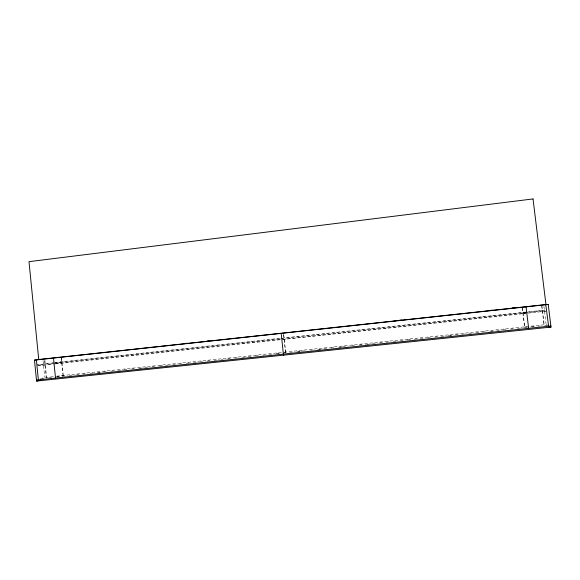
<?xml version="1.0" encoding="UTF-8"?>
<svg xmlns="http://www.w3.org/2000/svg" width="580" height="580" viewBox="0 0 580 580"><rect width="100%" height="100%" fill="white"/><g stroke="black" fill="none" stroke-linecap="round" stroke-linejoin="round"><path stroke-width="0.43" stroke-dasharray="2.9 2.17" d="M284.091 352.698L285.534 352.031L544.207 324.778L548.274 325.141M282.619 339.351L542.539 311.119L545.758 311.148M281.779 338.546L283.968 337.886L544.823 310.075M56.615 376.811L62.937 375.492M40.353 378.443L55.876 376.232M55.412 363.841L61.661 362.79M37.403 365.835L54.607 363.551M61.567 361.818L55.31 362.848L525.589 312.323M54.513 362.572L37.309 364.834L54.419 362.993M55.39 362.478L282.17 338.075M526.495 312.228L545.57 310.177M55.492 363.457L282.279 339.09M38.309 365.733L54.52 363.993M55.419 363.899L525.719 313.396M545.7 311.25L526.625 313.294L523.08 313.214M56.76 376.145L283.729 352.227M42.115 378.421L43.834 378.24M48.967 377.703L51.54 377.428M56.724 376.884L58.522 376.696M62.118 376.318L64.815 376.036M69.31 375.557L72.014 375.274M76.509 374.803L79.206 374.521M82.802 374.136L85.499 373.853M90.001 373.382L92.698 373.099M97.194 372.628L99.891 372.338M103.494 371.961L106.191 371.678M110.686 371.207L113.383 370.917M117.885 370.446L120.582 370.163M124.178 369.786L126.875 369.504M131.37 369.025L134.074 368.742M138.569 368.271L141.266 367.988M144.862 367.604L147.559 367.321M152.061 366.85L154.758 366.567M159.254 366.089L161.951 365.806M165.554 365.429L168.251 365.146M172.746 364.675L175.443 364.385M179.938 363.914L181.743 363.725M186.238 363.254L188.935 362.971M193.43 362.493L196.134 362.21M200.629 361.739L202.427 361.55M206.922 361.072L209.619 360.789M214.121 360.318L216.819 360.035M221.313 359.556L223.112 359.368M227.614 358.897L230.311 358.614M234.806 358.143L237.503 357.853M241.998 357.381L244.702 357.099M248.298 356.722L250.995 356.439M255.49 355.961L258.187 355.678M262.689 355.207L264.487 355.018M268.982 354.539L271.679 354.257M276.181 353.786L278.879 353.503M283.373 353.024L286.078 352.742M289.681 352.364L293.277 351.988M296.88 351.603L300.483 351.226M301.382 351.132L305.885 350.661M310.387 350.182L313.091 349.899M317.594 349.428L320.298 349.138M323.901 348.761L326.598 348.478M331.1 348L333.805 347.717M338.307 347.246L341.91 346.869M342.809 346.775L348.21 346.202M351.813 345.825L354.518 345.542M359.02 345.064L361.717 344.781M365.32 344.404L368.923 344.02M372.527 343.643L375.224 343.36M379.726 342.881L382.43 342.599M386.034 342.222L389.637 341.845M393.24 341.461L395.937 341.178M400.439 340.707L403.143 340.424M406.747 340.039L410.35 339.662M413.946 339.286L416.65 338.995M420.253 338.618L423.857 338.242M427.46 337.864L431.056 337.48M434.659 337.103L437.363 336.82M440.967 336.436L444.57 336.059M448.166 335.682L451.769 335.305M455.373 334.921L458.077 334.638M461.673 334.261L465.276 333.877M468.879 333.5L471.584 333.217M476.086 332.746L478.783 332.456M482.386 332.079L485.989 331.702M489.592 331.318L493.196 330.941M496.799 330.564L499.496 330.281M503.099 329.897L506.702 329.52M510.306 329.143L513.003 328.853M517.505 328.381L520.209 328.099M523.812 327.722L527.416 327.337M530.917 326.968L534.39 326.605M537.863 326.243L540.466 325.967M544.801 325.51L547.411 325.235M57.217 377.036L59.015 376.848M98.528 372.693L100.333 372.505M139.94 368.336L141.737 368.148M160.638 366.154L162.436 365.965M277.661 353.844L279.458 353.655M298.337 351.668L300.128 351.48M318.993 349.493L320.791 349.305M339.648 347.318L341.446 347.13M360.303 345.144L362.101 344.955M367.488 344.389L369.286 344.201M408.806 340.039L410.604 339.851M450.116 335.697L451.914 335.508M491.434 331.347L493.225 331.158M532.621 327.011L534.572 326.808M522.95 312.163L525.611 312.207M524.733 326.83L528.315 327.243M543.931 306.341L546.28 325.576M541.88 305.696L544.33 325.829M541.662 305.704L544.112 325.808M522.428 307.806L524.856 327.874M522.232 307.806L524.661 327.852M283.721 334.558L285.664 352.111M283.606 334.587L285.643 353.046M61.553 357.766L63.423 376.384M61.161 357.824L63.039 376.471M44.906 360.463L46.668 378.146M44.501 360.521L46.175 377.348M43.05 360.658L44.725 377.457"/><path stroke-width="0.87" d="M281.206 333.377L283.482 355.156M39.52 359.39L34.488 360.129L36.569 381.067L40.738 380.19M36.808 359.861L36.388 359.919L38.367 379.871M185.535 343.425L187.333 343.229M207.111 341.091L208.909 340.895M394.277 320.798L396.075 320.602M399.678 320.211L401.476 320.015M490.615 310.351L492.413 310.155M512.227 308.009L514.025 307.813M34.488 360.129L548.23 304.457L551 327.084L36.569 381.067M36.467 380.067L550.87 326.011M545.78 304.703L548.636 326.243M545.526 304.543L548.23 304.457M548.702 326.859L551 327.084M526.046 306.863L528.648 328.345M53.512 358.063L55.52 378.066M533.034 198.933L29 261.66L38.737 359.506L545.947 304.529L533.034 198.933"/></g></svg>
